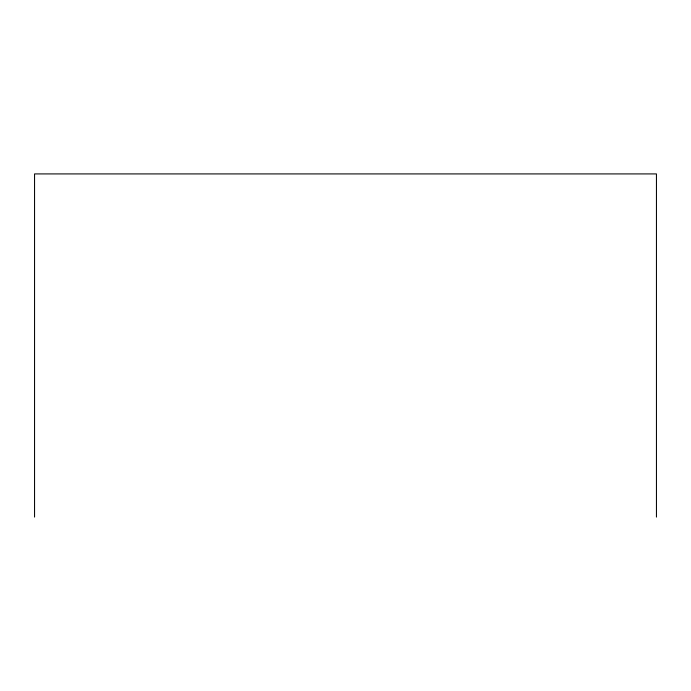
<?xml version="1.0" encoding="UTF-8"?>
<svg xmlns="http://www.w3.org/2000/svg" width="691" height="691" viewBox="0 0 691 691"><rect width="100%" height="100%" fill="white"/><g stroke="black" fill="none" stroke-linecap="round" stroke-linejoin="round"><path stroke-width="1.04" d="M656.45 517.084L656.45 173.916L34.55 173.916L34.55 517.084"/></g></svg>
